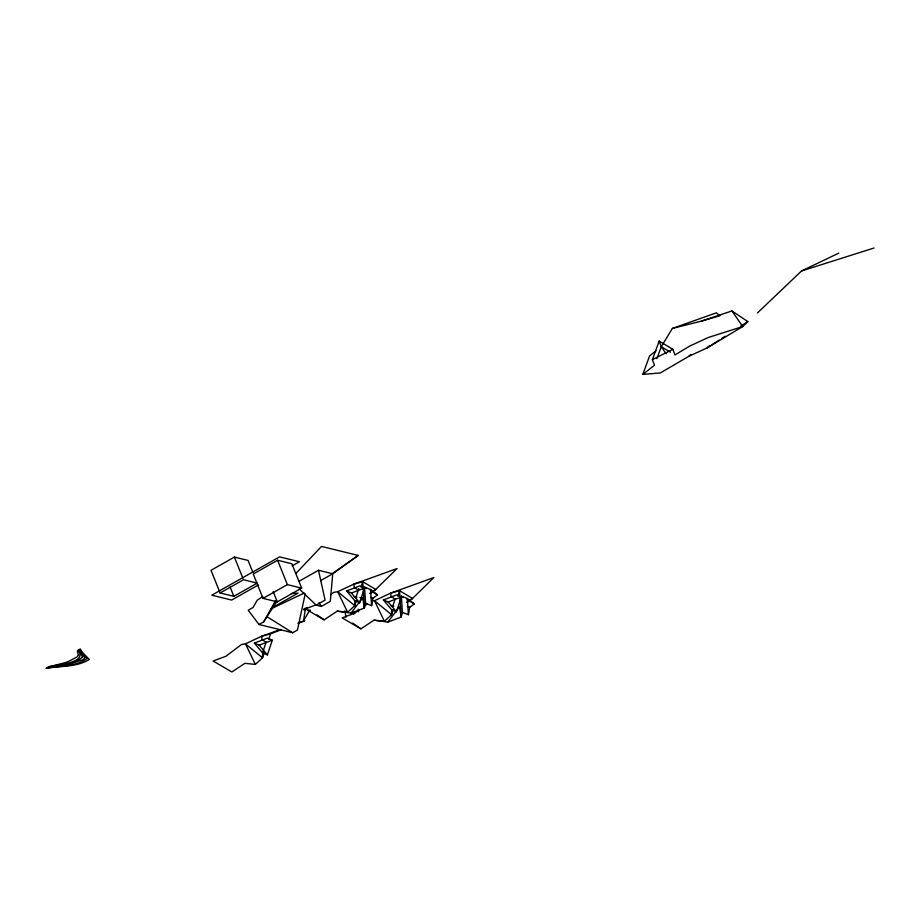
<?xml version="1.0" encoding="UTF-8"?>
<svg xmlns="http://www.w3.org/2000/svg" width="920" height="920" viewBox="0 0 920 920"><rect width="100%" height="100%" fill="white"/><g stroke="black" fill="none" stroke-linecap="round" stroke-linejoin="round"><path stroke-width="1.38" d="M262.568 652.82L267.398 654.902L272.297 640.193L267.467 638.101L254.357 643.091L262.568 652.82L262.533 657.834L255.357 664.424L244.95 663.32L231.874 671.98L213.13 661.008L225.917 656.247L241.558 644.46L245.467 643.851L261.648 636.249L280.542 629.452M354.809 600.668L359.639 602.761L364.538 588.041L359.72 585.959L346.598 590.939L354.809 600.668L354.775 605.682L347.61 612.271L337.191 611.168L324.116 619.838L305.382 608.867L303.589 620.609L309.971 609.983M391.609 609.684L396.428 611.765L401.327 597.057L396.508 594.964L383.398 599.955L391.609 609.684L391.563 614.698L384.399 621.287L373.98 620.183L360.916 628.843L342.171 617.872L354.947 613.111L359.421 609.741M365.608 603.313L371.599 605.682L372.933 598.299L377.556 594.906L370.587 589.524L364.584 587.155L365.608 603.313L364.423 608.039L350.98 613.099L337.191 611.168M402.397 612.329L408.399 614.698L409.722 607.303L414.345 603.922L407.376 598.529L401.384 596.16L402.397 612.329L401.212 617.056L387.768 622.115L373.98 620.183M305.233 593.837L297.424 630.05L292.652 632.741L258.968 624.496L248.239 610.213L253.011 607.51L257.255 600.196L262.786 596.539M263.017 651.486L266.133 642.114M264.305 652.498L262.533 657.834L245.467 643.851L255.357 664.424M268.743 639.17L270.526 633.834L281.071 629.786M355.706 598L358.823 588.627M356.546 600.346L354.775 605.682L337.709 591.709L333.799 592.319L330.452 594.837M360.985 587.017L362.767 581.681L375.728 589.456L397.06 568.548L353.901 584.108L337.709 591.709L347.61 612.271M392.495 607.005L395.174 598.977M393.346 609.362L391.563 614.698L374.497 600.714L371.898 601.128M397.785 596.022L399.556 590.697L412.528 598.46L433.86 577.553L390.69 593.112L374.497 600.714L384.399 621.287M656.914 358.616L661.284 346.702L672.394 328.428L701.511 321.091L731.929 310.948L747.833 321.574L742.739 326.554L707.284 347.806L688.827 356.316L660.318 372.933L642.815 374.405L649.612 355.867L655.983 350.865M642.815 374.405L654.488 365.228L652.372 359.628L659.168 341.101L672.876 349.324L674.992 354.936L689.862 346L708.319 337.49L742.739 326.554L731.929 310.948M258.968 624.496L263.741 621.793L275.517 600.645M263.741 621.793L276.748 601.634M350.98 613.099L362.71 597.827L359.881 597.482M387.768 622.115L399.498 606.844L401.212 617.056L399.556 590.697L390.69 593.112L391.069 596.447L395.358 599.265L401.327 597.057M295.918 573.447L321.517 546.434L358.236 555.427L332.741 573.769L320.574 580.646M757.528 312.892L801.504 270.986L838.856 253.08M688.827 356.316L690.862 354.43M709.32 345.92L707.284 347.806L719.221 340.089M363.883 606.372L367.241 603.853M370.3 593.515L375.728 589.456L369.805 593.262M407.088 602.531L412.528 598.46L406.605 602.266M332.465 573.528L358.236 555.427M721.602 338.548L725.178 336.237M740.681 326.197L747.833 321.574M252.919 572.447L248.089 560.441L234.381 557.083L211.013 570.308L220.121 592.974L233.829 596.332L257.209 583.119L243.501 579.761L220.121 592.974M277.587 560.257L253.253 574.022L263.039 598.38L277.311 601.864L301.645 588.11L291.858 563.753L277.587 560.257L287.373 584.614L301.645 588.11M258.279 585.005L231.656 600.058L211.784 595.194L279.565 556.876L299.437 561.74L292.169 565.846M263.039 598.38L287.373 584.614M299.011 581.279L318.481 570.273L332.741 573.769L330.315 601.369L321.391 606.418L316.158 605.141L299.149 588.823M271.538 608.143L298.091 593.124L291.306 593.538M316.158 605.141L325.082 600.093L318.481 570.273M652.372 359.628L672.876 349.324M270.595 609.029L304.244 593.067M346.598 590.939L351.428 593.032L364.538 588.041M254.357 643.091L259.187 645.173L272.297 640.193M383.398 599.955L388.217 602.036L395.358 599.265M298.229 623.219L304.819 620.689L298.08 623.127M305.382 608.867L315.606 605.049M672.394 328.428L716.381 312.823L719.888 315.767L701.511 321.091M801.504 270.986L874 248.02M270.526 633.834L261.648 636.249L262.027 639.595L266.328 642.413M354.234 596.804L357.063 597.137M391.034 605.808L393.852 606.154M407.33 606.36L409.722 607.303M370.53 597.344L372.933 598.299M414.345 603.922L407.065 599.564M377.556 594.906L370.265 590.548M401.384 596.16L403.65 597.517M364.584 587.155L366.861 588.512M659.168 341.101L661.284 346.702L670.427 352.188M266.662 616.515L292.652 632.741M358.57 590.26L354.28 587.443L353.901 584.108L362.767 581.681L364.423 608.039L362.71 597.827M352.659 623.105L360.916 628.843M317.043 614.917L324.116 619.838M388.217 602.036L396.428 611.765M351.428 593.032L359.639 602.761M259.187 645.173L267.398 654.902M318.952 602.876L321.391 606.418M661.284 346.702L666.045 353.659M273.183 591.617L277.311 601.864M234.381 557.083L242.96 578.427M230.069 586.995L233.829 596.332M358.156 609.201L358.593 611.8M353.337 611.754L353.786 614.353M344.873 610.765L345.978 617.274M407.376 598.529L408.399 614.698M370.587 589.524L371.599 605.682M310.431 610.443A1.932 0.598 -21.9 0 1 308.43 610.869A1.932 0.598 -21.9 0 1 308.648 610.029M306.797 608.752A1.932 0.598 -21.9 0 1 303.749 609.719A1.932 0.598 -21.9 0 1 305.382 608.223A1.932 0.598 -21.9 0 1 307.004 608.568M78.453 655.224L76.969 656.983L69.851 660.755A19.929 6.152 -21.9 0 1 65.458 662.572L48.357 666.988C54.441 664.539 88.573 663.642 77.935 650.268L77.475 651.544A136.666 42.228 -21.9 0 0 77.97 653.637L78.453 655.224M87.078 658.524C75.877 667.034 59.282 665.413 46 668.322C60.191 665.884 76.912 667.287 89.297 659.444L82.811 652.786A165.151 51.037 -21.9 0 1 80.293 648.933L79.706 649.267L81.236 651.935L87.078 658.524M82.673 656.949C73.243 665.056 58.88 665.183 47.173 667.655L69.575 664.102L82.88 659.697L84.605 658.283L84.571 656.983L79.12 649.601L78.534 649.934A174.305 53.866 -21.9 0 0 80.086 652.797L82.673 656.949"/></g></svg>
